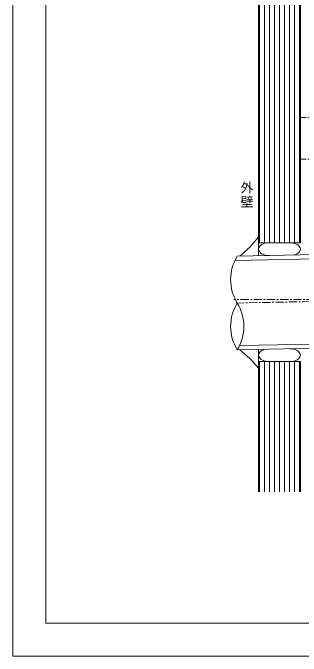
# Model space of a CAD drawing. Units: millimetres, scale not verified. Extents: x -840 to 840, y -594 to 594.
# Drawn here: x -840 to -491, y -594 to 183 of the extents above; entities that cross this region are included whole.
import ezdxf
from ezdxf.enums import TextEntityAlignment as Align

# ---------------------------------------------------------------- set-up
doc = ezdxf.new("R2010")
doc.units = ezdxf.units.MM
doc.header["$LTSCALE"] = 2
doc.linetypes.add('CHAIN1', pattern=[8, 5, -1, 1, -1])
for name, color, linetype, lineweight in [('0-0_輪郭線', 2, 'Continuous', 9), ('0-1_図面枠', 7, 'Continuous', 9), ('0-2_文字', 5, 'Continuous', 9), ('0-7_断熱材', 4, 'Continuous', 9), ('0-9_部材(ﾄﾞﾚﾝ)', 4, 'Continuous', 9), ('0-D_躯体', 4, 'Continuous', 9), ('0-F_中心線', 2, 'CHAIN1', 9), ('1-0_破断線', 7, 'Continuous', 9), ('1-6_シーリング(IBｼﾘｺｰﾝ)', 7, 'Continuous', 9)]:
    doc.layers.add(name, color=color, linetype=linetype, lineweight=lineweight)
doc.styles.add('ＭＳ ゴシック', font='')
doc.styles.get('ＭＳ ゴシック').set_extended_font_data('MS Gothic')

msp = doc.modelspace()

# ---------------------------------------------------------------- linework, layer by layer
at = {"layer": '0-0_輪郭線'}
msp.add_lwpolyline([(800, 554), (-800, 554), (-800, -554), (800, -554)], close=True, dxfattribs=at)
at = {"layer": '0-1_図面枠'}
msp.add_lwpolyline([(840, -594), (840, 594), (-840, 594), (-840, -594)], close=True, dxfattribs=at)
at = {"layer": '0-7_断熱材', "color": 7}
for centre, start_param, end_param in [((-530.215, -102.305), 4.712389, 7.8539816), ((-505.015, -102.305), 1.9712933, 4.712389), ((-530.215, -230.345), 5.1128569, 7.8539816), ((-505.015, -230.345), 1.5707963, 4.712389)]:
    msp.add_ellipse(centre, major_axis=(-12.6, 0), ratio=0.615079, start_param=start_param, end_param=end_param, dxfattribs=at)
at = {"layer": '0-9_部材(ﾄﾞﾚﾝ)'}
for p, q in [((-568.678, -110.838), (-402.703, -107.458)), ((-571.442, -115.895), (-383.976, -112.077)), ((-565.915, -218.834), (-378.574, -215.019)), ((-568.678, -223.891), (-400.402, -220.464))]:
    msp.add_line(p, q, dxfattribs=at)
at = {"layer": '0-D_躯体', "color": 7}
for p, q in [((-542.815, -110.311), (-542.815, 265.03)), ((-492.415, -94.555), (-492.415, 265.03)), ((-542.815, -94.555), (-492.415, -94.555)), ((-542.815, -395.67), (-542.815, -223.365)), ((-542.815, -238.095), (-492.415, -238.095)), ((-492.415, -395.67), (-492.415, -238.095))]:
    msp.add_line(p, q, dxfattribs=at)
at = {"layer": '0-D_躯体'}
for p, q in [((-541.615, -94.555), (-541.615, 265.03)), ((-535.615, -94.555), (-535.615, 265.03)), ((-529.615, -94.555), (-529.615, 265.03)), ((-523.615, -94.555), (-523.615, 265.03)), ((-517.615, -94.555), (-517.615, 265.03)), ((-511.615, -94.555), (-511.615, 265.03)), ((-505.615, -94.555), (-505.615, 265.03)), ((-499.615, -94.555), (-499.615, 265.03)), ((-493.615, -94.555), (-493.615, 265.03)), ((-541.615, -395.67), (-541.615, -238.095)), ((-535.615, -395.67), (-535.615, -238.095)), ((-529.615, -395.67), (-529.615, -238.095)), ((-523.615, -395.67), (-523.615, -238.095)), ((-517.615, -395.67), (-517.615, -238.095)), ((-511.615, -395.67), (-511.615, -238.095)), ((-505.615, -395.67), (-505.615, -238.095)), ((-499.615, -395.67), (-499.615, -238.095)), ((-493.615, -395.67), (-493.615, -238.095))]:
    msp.add_line(p, q, dxfattribs=at)
at = {"layer": '0-F_中心線'}
for p, q in [((-389.415, 56.63), (-493.415, 56.63)), ((-389.415, 6.63), (-493.415, 6.63)), ((-362.815, -163.172), (-572.735, -163.172)), ((-570.378, -167.399), (-357.241, -163.059))]:
    msp.add_line(p, q, dxfattribs=at)
at = {"layer": '1-0_破断線', "color": 4}
for centre, start, end in [((-522.958, -139.101), 148.27682, 211.72318), ((-522.958, -195.628), 148.27682, 211.72318), ((-614.399, -195.628), 328.27682, 31.72318)]:
    msp.add_arc(centre, 53.751, start, end, dxfattribs=at)
at = {"layer": '1-6_シーリング(IBｼﾘｺｰﾝ)'}
for centre, start, end in [((-660.35, 5.644), 309.09066, 321.58842), ((-658.626, -341.559), 39.45918, 51.70748)]:
    msp.add_arc(centre, 150, start, end, dxfattribs=at)

# ---------------------------------------------------------------- texts
at = {"layer": '0-2_文字', "color": 7, "style": 'ＭＳ ゴシック'}
for s, p in [('外', (-564.776, -37.197)), ('壁', (-564.776, -54.397))]:
    msp.add_text(s, height=11.54, dxfattribs=at).set_placement(p, align=Align.BOTTOM_LEFT)

doc.saveas('drawing.dxf')
